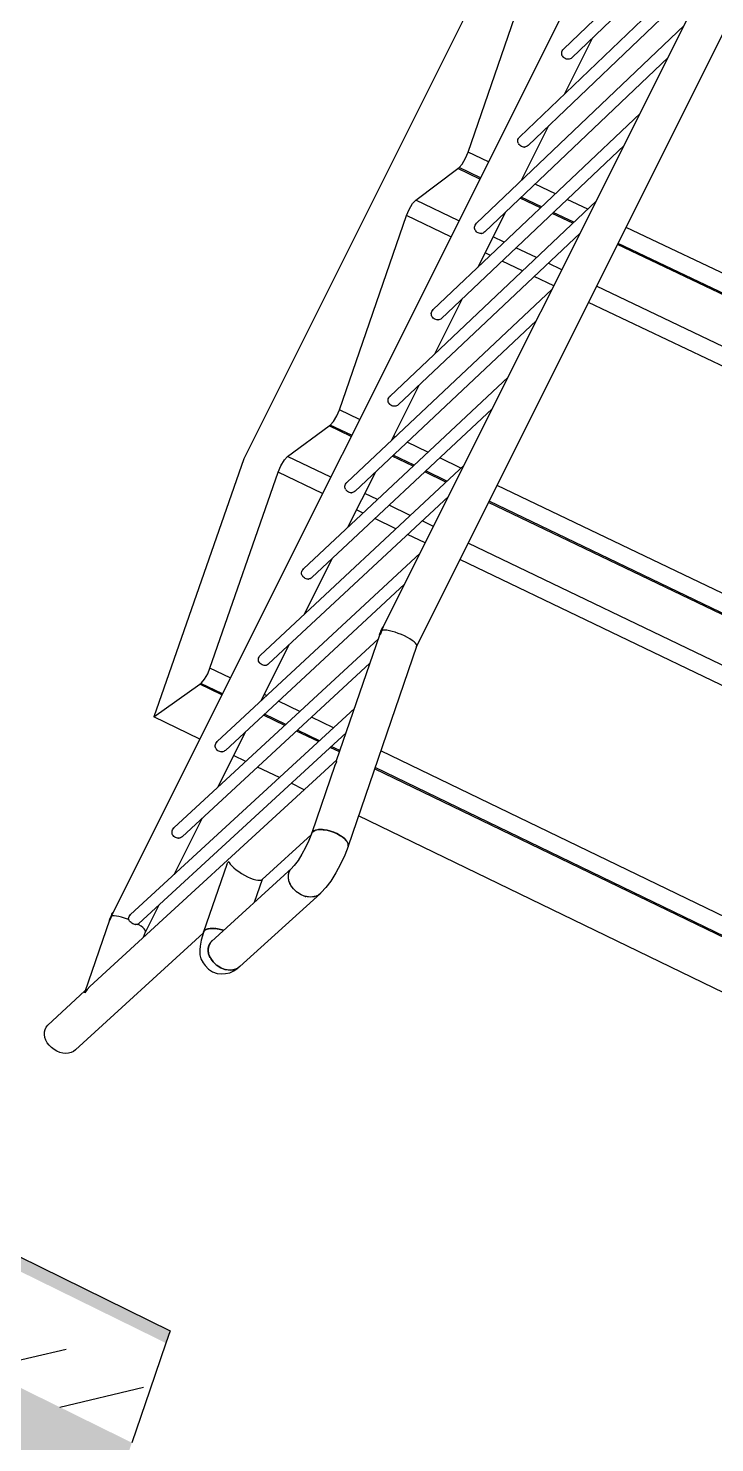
# Model space of a CAD drawing. Header units: millimetres. Extents: x 13967 to 26400, y -11617 to -3396.
# Drawn here: x 24911 to 25211, y -10038 to -9420 of the extents above; entities that cross this region are included whole.
import ezdxf

# ---------------------------------------------------------------- set-up
doc = ezdxf.new("R2010")
doc.units = ezdxf.units.MM
doc.header["$MEASUREMENT"] = 0
for name, color, linetype in [('NewA-Ee_25_10-M_WallsExternal', 7, 'Continuous'), ('NewA-Ee_30_40-M_Floors', 7, 'Continuous'), ('NewA-Ee_35_10-M_StairsInternal', 7, 'Continuous'), ('NewA-Ss_25_15_60_05-M_BalustradeAndGuardingSystems', 7, 'Continuous')]:
    doc.layers.add(name, color=color, linetype=linetype)

# ---------------------------------------------------------------- blocks, each defined once
blk = doc.blocks.new('Section Elem_3_1', base_point=(20019.04, -7720.32))
at = {"layer": 'NewA-Ee_25_10-M_WallsExternal', "linetype": 'Continuous'}
h = blk.add_hatch(dxfattribs=at)
h.set_pattern_fill('Plaster_0001', color=256, style=0, pattern_type=2)
h.set_pattern_definition([(333.835, (20019.036, -7720.324), (10.9713, 25.78706), [0, -20.5075]), (333.835, (20033.724, -7711.952), (10.9713, 25.78706), [0, -20.5075])])
h.paths.add_polyline_path([(22897.69, -8976.06), (22903.4, -8978.87), (24971.02, -9994.83), (24972.84, -9989.51), (22899.99, -8971.32)])
h = blk.add_hatch(dxfattribs=at)
h.set_pattern_fill('Insulation_0001', color=256, style=0, pattern_type=2)
h.set_pattern_definition([(13.3244, (20019.04, -7720.32), (-55.6648, 110.5443), []), (13.3244, (20007.9, -7698.22), (-55.6648, 110.5443), [])])
h.paths.add_polyline_path([(22916.62, -9008.13), (22906.77, -9028.57), (22931.33, -9040.68), (24956.1, -10038.37), (24963.95, -10015.46)])
h = blk.add_hatch(dxfattribs=at)
h.set_pattern_fill('Structural_Concrete_0001', color=256, style=0, pattern_type=2)
h.set_pattern_definition([(333.6966, (20019.04, -7720.32), (38.9, 94.9864), [12.5323, -62.6614]), (333.6966, (20072.19, -7689.49), (38.9, 94.9864), [12.5323, -62.6614]), (30.1168, (20019.04, -7720.32), (-81.662, 97.4734), [10.2416, -51.2079]), (30.1168, (20086.44, -7753.64), (-81.662, 97.4734), [10.2416, -51.2079]), (102.527, (20030.27, -7725.88), (-120.5622, 2.487), [10.953, -54.7648]), (102.527, (20097.68, -7759.2), (-120.5622, 2.487), [10.953, -54.7648]), (333.6966, (20022.779, -7711.184), (7.486314, 18.280145), [0, -25.06454, 0, -37.59682]), (13.4669, (20034.014, -7716.737), (-10.59462, 20.77965), [0, -16.33555, 0, -27.22592])])
h.paths.add_polyline_path([(22931.33, -9040.68), (22889.15, -9128.5), (24922.4, -10136.72), (24956.1, -10038.37)])
blk.add_line((24518.55, -9766.37), (24972.84, -9989.51), dxfattribs=at)
at = {"layer": 'NewA-Ee_25_10-M_WallsExternal', "linetype": 'Continuous', "flags": 128}
blk.add_lwpolyline([(24972.84, -9989.51), (24971.02, -9994.83), (24963.95, -10015.46), (24956.1, -10038.37)], dxfattribs=at)
blk = doc.blocks.new('Section Elem_103_1', base_point=(20019.04, -7720.32))
at = {"layer": 'NewA-Ee_35_10-M_StairsInternal', "linetype": 'Continuous'}
for p, q in [((25459.28, -8700.51), (25004.98, -9608.38)), ((25103.12, -9474.4), (25132.35, -9389.74)), ((25102.02, -9477.04), (25103.12, -9474.4)), ((25111.98, -9478.61), (25103.12, -9474.4)), ((25080.22, -9495.31), (25098.64, -9481.47)), ((25098.63, -9481.51), (25099.16, -9481.12)), ((25098.64, -9481.47), (25098.63, -9481.51)), ((25108.24, -9486.09), (25098.63, -9481.51)), ((25099.16, -9481.12), (25100.52, -9479.57)), ((25108.5, -9485.56), (25099.16, -9481.12)), ((25100.52, -9479.57), (25102.02, -9477.04)), ((25127.27, -9485.89), (25126.86, -9485.69)), ((25141.25, -9492.53), (25132.37, -9488.31)), ((25134.75, -9498.7), (25125.88, -9494.48)), ((25135.2, -9498.27), (25126.33, -9494.05)), ((25076.19, -9502.06), (25077.34, -9499.37)), ((25077.34, -9499.37), (25078.85, -9496.83)), ((25078.85, -9496.83), (25080.22, -9495.31)), ((25099.11, -9504.32), (25080.22, -9495.31)), ((25149.34, -9505), (25140.33, -9500.71)), ((25155.41, -9499.27), (25146.38, -9494.98)), ((25046.8, -9586.94), (25076.19, -9502.06)), ((25095.61, -9511.32), (25076.19, -9502.06)), ((25148.89, -9505.43), (25139.88, -9501.14)), ((25118.9, -9513.74), (25113.99, -9511.4)), ((25448.62, -9638.71), (25172.18, -9507.24)), ((25112.81, -9519.52), (25110.49, -9518.41)), ((25132.99, -9520.45), (25124.01, -9516.18)), ((25444.85, -9646.25), (25168.43, -9514.73)), ((25445.11, -9645.73), (25168.7, -9514.21)), ((25126.88, -9526.23), (25117.91, -9521.95)), ((25144.08, -9525.74), (25138.14, -9522.91)), ((25140.57, -9532.75), (25132.02, -9528.68)), ((25435.63, -9664.64), (25159.29, -9532.99)), ((25432.09, -9671.71), (25155.78, -9540)), ((25045.69, -9589.59), (25046.8, -9586.94)), ((25055.64, -9591.18), (25046.8, -9586.94)), ((25042.33, -9594.02), (25042.85, -9593.64)), ((25042.85, -9593.64), (25044.2, -9592.11)), ((25052.17, -9598.11), (25042.85, -9593.64)), ((25044.2, -9592.11), (25045.69, -9589.59)), ((25024.17, -9607.32), (25042.33, -9594.02)), ((25051.92, -9598.62), (25042.33, -9594.02)), ((25071.32, -9598.7), (25070.5, -9598.31)), ((25085.54, -9605.52), (25076.42, -9601.15)), ((25004.98, -9608.38), (24965.71, -9721.14)), ((25019.99, -9614.19), (25021.23, -9611.4)), ((25021.23, -9611.4), (25022.78, -9608.86)), ((25022.78, -9608.86), (25024.17, -9607.32)), ((25043.03, -9616.38), (25024.17, -9607.32)), ((25079.03, -9611.62), (25069.93, -9607.25)), ((25079.47, -9611.2), (25070.37, -9606.84)), ((25099.94, -9612.42), (25090.68, -9607.98)), ((24990.24, -9699.86), (25019.99, -9614.19)), ((25039.45, -9623.54), (25019.99, -9614.19)), ((25093.41, -9618.51), (25084.16, -9614.08)), ((25093.86, -9618.1), (25084.61, -9613.66)), ((25063.47, -9626.2), (25057.88, -9623.52)), ((25391.71, -9752.28), (25115.74, -9619.99)), ((25057.2, -9632.07), (25054.3, -9630.68)), ((25077.8, -9633.08), (25068.58, -9628.65)), ((25387.96, -9759.78), (25112.01, -9627.44)), ((25388.21, -9759.27), (25112.27, -9626.93)), ((25071.51, -9638.94), (25062.31, -9634.52)), ((25087.91, -9637.94), (25082.95, -9635.55)), ((25084.33, -9645.1), (25076.66, -9641.42)), ((25378.98, -9777.7), (25103.11, -9645.23)), ((25375.36, -9784.92), (25099.52, -9652.4)), ((24986.61, -9706.28), (24987.9, -9704.65)), ((24987.9, -9704.65), (24989.25, -9702.28)), ((24989.25, -9702.28), (24990.24, -9699.86)), ((24999.11, -9704.14), (24990.24, -9699.86)), ((24965.71, -9721.14), (24985.8, -9706.89)), ((24985.8, -9706.89), (24986.31, -9706.52)), ((24995.41, -9711.54), (24985.8, -9706.89)), ((24986.31, -9706.52), (24986.61, -9706.28)), ((24995.66, -9711.04), (24986.31, -9706.52)), ((25015.04, -9711.84), (25013.94, -9711.31)), ((25029.5, -9718.82), (25020.14, -9714.3)), ((24985.75, -9730.84), (24965.71, -9721.14)), ((25022.97, -9724.86), (25013.63, -9720.34)), ((25023.41, -9724.46), (25014.06, -9719.94)), ((25044.21, -9725.93), (25034.64, -9721.31)), ((25037.66, -9731.96), (25028.11, -9727.34)), ((25038.1, -9731.56), (25028.55, -9726.94)), ((25049.61, -9728.54), (25049.4, -9728.44)), ((25046.9, -9736.43), (25042.84, -9734.47)), ((25047.08, -9735.9), (25043.28, -9734.06)), ((25005.94, -9740.61), (25000.58, -9738.02)), ((25334.61, -9866.23), (25064.91, -9735.94)), ((25020.57, -9747.7), (25011.05, -9743.09)), ((25330.87, -9873.69), (25062.21, -9743.83)), ((25331.12, -9873.19), (25062.39, -9743.3)), ((25031.47, -9752.97), (25025.73, -9750.19)), ((25321.11, -9893.17), (25055.16, -9764.44))]:
    blk.add_line(p, q, dxfattribs=at)
blk = doc.blocks.new('Section Elem_108_1', base_point=(20019.04, -7720.32))
at = {"layer": 'NewA-Ss_25_15_60_05-M_BalustradeAndGuardingSystems', "linetype": 'Continuous'}
for p, q in [((25472.55, -8758.14), (24947.86, -9806.54)), ((25065.98, -9681.75), (25356.57, -9101.23)), ((25080.52, -9690.35), (25369.96, -9112.14)), ((25236.32, -9341.46), (25144.85, -9429.31)), ((25229.19, -9355.69), (25148.47, -9433.1)), ((25216.77, -9380.5), (25125.66, -9467.66)), ((25209.69, -9394.65), (25129.28, -9471.46)), ((25197.53, -9418.95), (25106.75, -9505.43)), ((25157.53, -9424.42), (25145.29, -9448.89)), ((25144.01, -9430.99), (25144.1, -9430.54)), ((25144.01, -9431.44), (25144.01, -9430.99)), ((25144.11, -9431.87), (25144.01, -9431.44)), ((25144.1, -9430.54), (25144.27, -9430.1)), ((25144.29, -9432.28), (25144.11, -9431.87)), ((25144.27, -9430.1), (25144.52, -9429.69)), ((25144.29, -9432.28), (25144.48, -9432.55)), ((25144.54, -9432.65), (25144.48, -9432.55)), ((25144.52, -9429.69), (25144.85, -9429.31)), ((25144.84, -9432.99), (25144.54, -9432.65)), ((25145.2, -9433.27), (25144.84, -9432.99)), ((25144.85, -9429.31), (25144.92, -9429.25)), ((25190.48, -9433.02), (25110.37, -9509.23)), ((25145.61, -9433.49), (25145.2, -9433.27)), ((25146.03, -9433.67), (25145.61, -9433.49)), ((25146.46, -9433.76), (25146.03, -9433.67)), ((25146.91, -9433.77), (25146.46, -9433.76)), ((25146.91, -9433.77), (25147.02, -9433.76)), ((25147.34, -9433.72), (25147.02, -9433.76)), ((25147.74, -9433.6), (25147.34, -9433.72)), ((25148.13, -9433.39), (25147.74, -9433.6)), ((25148.47, -9433.1), (25148.13, -9433.39)), ((25148.52, -9433.05), (25148.47, -9433.1)), ((25178.29, -9457.39), (25087.85, -9543.19)), ((25138.3, -9462.84), (25126.31, -9486.8)), ((25124.82, -9469.34), (25124.9, -9468.89)), ((25124.82, -9469.79), (25124.82, -9469.34)), ((25124.91, -9470.22), (25124.82, -9469.79)), ((25124.9, -9468.89), (25125.07, -9468.45)), ((25125.07, -9468.45), (25125.33, -9468.04)), ((25125.33, -9468.04), (25125.66, -9467.66)), ((25125.66, -9467.66), (25125.73, -9467.6)), ((25171.28, -9471.39), (25091.47, -9547)), ((25125.09, -9470.63), (25124.91, -9470.22)), ((25125.09, -9470.63), (25125.29, -9470.91)), ((25125.34, -9471), (25125.29, -9470.91)), ((25125.64, -9471.35), (25125.34, -9471)), ((25126, -9471.63), (25125.64, -9471.35)), ((25126.42, -9471.85), (25126, -9471.63)), ((25126.83, -9472.02), (25126.42, -9471.85)), ((25127.27, -9472.12), (25126.83, -9472.02)), ((25127.72, -9472.13), (25127.27, -9472.12)), ((25127.72, -9472.13), (25127.82, -9472.11)), ((25128.14, -9472.08), (25127.82, -9472.11)), ((25128.55, -9471.95), (25128.14, -9472.08)), ((25128.93, -9471.74), (25128.55, -9471.95)), ((25129.28, -9471.46), (25128.93, -9471.74)), ((25129.32, -9471.41), (25129.28, -9471.46)), ((25159.05, -9495.83), (25068.96, -9580.95)), ((25119.36, -9500.68), (25107.34, -9524.71)), ((25105.91, -9507.11), (25106, -9506.66)), ((25105.92, -9507.56), (25105.91, -9507.11)), ((25106, -9506.66), (25106.17, -9506.22)), ((25106.17, -9506.22), (25106.43, -9505.81)), ((25106.43, -9505.81), (25106.75, -9505.43)), ((25106.75, -9505.43), (25106.83, -9505.37)), ((25152.08, -9509.75), (25072.57, -9584.77)), ((25106.01, -9507.99), (25105.92, -9507.56)), ((25106.19, -9508.4), (25106.01, -9507.99)), ((25106.19, -9508.4), (25106.38, -9508.68)), ((25106.44, -9508.77), (25106.38, -9508.68)), ((25106.74, -9509.12), (25106.44, -9508.77)), ((25107.1, -9509.4), (25106.74, -9509.12)), ((25107.51, -9509.62), (25107.1, -9509.4)), ((25107.92, -9509.79), (25107.51, -9509.62)), ((25108.36, -9509.89), (25107.92, -9509.79)), ((25108.81, -9509.9), (25108.36, -9509.89)), ((25108.81, -9509.9), (25108.92, -9509.88)), ((25109.24, -9509.85), (25108.92, -9509.88)), ((25109.64, -9509.73), (25109.24, -9509.85)), ((25110.03, -9509.52), (25109.64, -9509.73)), ((25110.37, -9509.23), (25110.03, -9509.52)), ((25110.41, -9509.19), (25110.37, -9509.23)), ((25139.81, -9534.26), (25050.06, -9618.71)), ((25087.1, -9544.42), (25087.27, -9543.98)), ((25087.27, -9543.98), (25087.53, -9543.57)), ((25087.53, -9543.57), (25087.85, -9543.19)), ((25087.85, -9543.19), (25087.93, -9543.13)), ((25100.43, -9538.52), (25088.36, -9562.62)), ((25132.88, -9548.11), (25053.67, -9622.53)), ((25087.01, -9544.87), (25087.1, -9544.42)), ((25087.02, -9545.32), (25087.01, -9544.87)), ((25087.11, -9545.76), (25087.02, -9545.32)), ((25087.29, -9546.16), (25087.11, -9545.76)), ((25087.29, -9546.16), (25087.48, -9546.44)), ((25087.54, -9546.54), (25087.48, -9546.44)), ((25087.84, -9546.88), (25087.54, -9546.54)), ((25088.2, -9547.17), (25087.84, -9546.88)), ((25088.61, -9547.39), (25088.2, -9547.17)), ((25089.02, -9547.56), (25088.61, -9547.39)), ((25089.46, -9547.66), (25089.02, -9547.56)), ((25089.91, -9547.67), (25089.46, -9547.66)), ((25089.91, -9547.67), (25090.02, -9547.65)), ((25090.33, -9547.62), (25090.02, -9547.65)), ((25090.74, -9547.49), (25090.33, -9547.62)), ((25091.12, -9547.28), (25090.74, -9547.49)), ((25091.47, -9547), (25091.12, -9547.28)), ((25091.51, -9546.96), (25091.47, -9547)), ((25120.57, -9572.69), (25031.17, -9656.46)), ((25068.37, -9581.74), (25068.63, -9581.33)), ((25068.63, -9581.33), (25068.96, -9580.95)), ((25068.96, -9580.95), (25069.03, -9580.89)), ((25081.49, -9576.35), (25069.39, -9600.52)), ((25113.68, -9586.47), (25034.77, -9660.28)), ((25068.12, -9582.63), (25068.2, -9582.18)), ((25068.12, -9583.08), (25068.12, -9582.63)), ((25068.21, -9583.52), (25068.12, -9583.08)), ((25068.2, -9582.18), (25068.37, -9581.74)), ((25068.39, -9583.93), (25068.21, -9583.52)), ((25068.39, -9583.93), (25068.59, -9584.2)), ((25068.64, -9584.3), (25068.59, -9584.2)), ((25068.94, -9584.64), (25068.64, -9584.3)), ((25069.3, -9584.93), (25068.94, -9584.64)), ((25069.71, -9585.15), (25069.3, -9584.93)), ((25070.12, -9585.32), (25069.71, -9585.15)), ((25070.56, -9585.42), (25070.12, -9585.32)), ((25071.01, -9585.43), (25070.56, -9585.42)), ((25071.01, -9585.43), (25071.12, -9585.42)), ((25071.43, -9585.38), (25071.12, -9585.42)), ((25071.84, -9585.26), (25071.43, -9585.38)), ((25072.22, -9585.05), (25071.84, -9585.26)), ((25072.57, -9584.77), (25072.22, -9585.05)), ((25101.34, -9611.12), (25012.28, -9694.21)), ((25062.56, -9614.17), (25050.43, -9638.41)), ((25049.22, -9620.39), (25049.31, -9619.94)), ((25049.22, -9620.84), (25049.22, -9620.39)), ((25049.31, -9621.27), (25049.22, -9620.84)), ((25049.31, -9619.94), (25049.48, -9619.5)), ((25049.49, -9621.68), (25049.31, -9621.27)), ((25049.48, -9619.5), (25049.73, -9619.08)), ((25049.49, -9621.68), (25049.69, -9621.96)), ((25049.74, -9622.06), (25049.69, -9621.96)), ((25049.73, -9619.08), (25050.06, -9618.71)), ((25050.04, -9622.4), (25049.74, -9622.06)), ((25050.4, -9622.69), (25050.04, -9622.4)), ((25050.06, -9618.71), (25050.14, -9618.65)), ((25050.81, -9622.91), (25050.4, -9622.69)), ((25051.23, -9623.08), (25050.81, -9622.91)), ((25051.66, -9623.18), (25051.23, -9623.08)), ((25052.11, -9623.19), (25051.66, -9623.18)), ((25052.11, -9623.19), (25052.22, -9623.18)), ((25052.54, -9623.14), (25052.22, -9623.18)), ((25052.94, -9623.02), (25052.54, -9623.14)), ((25053.32, -9622.81), (25052.94, -9623.02)), ((25053.67, -9622.53), (25053.32, -9622.81)), ((25053.71, -9622.48), (25053.67, -9622.53)), ((25094.48, -9624.81), (25015.88, -9698.03)), ((25082.11, -9649.54), (24993.39, -9731.95)), ((25043.63, -9652), (25031.46, -9676.31)), ((25030.33, -9658.14), (25030.41, -9657.69)), ((25030.33, -9658.59), (25030.33, -9658.14)), ((25030.42, -9659.03), (25030.33, -9658.59)), ((25030.41, -9657.69), (25030.59, -9657.25)), ((25030.6, -9659.43), (25030.42, -9659.03)), ((25030.59, -9657.25), (25030.84, -9656.83)), ((25030.6, -9659.43), (25030.79, -9659.71)), ((25030.85, -9659.81), (25030.79, -9659.71)), ((25030.84, -9656.83), (25031.17, -9656.46)), ((25031.15, -9660.15), (25030.85, -9659.81)), ((25031.51, -9660.44), (25031.15, -9660.15)), ((25031.17, -9656.46), (25031.24, -9656.4)), ((25031.92, -9660.66), (25031.51, -9660.44)), ((25032.33, -9660.84), (25031.92, -9660.66)), ((25032.77, -9660.93), (25032.33, -9660.84)), ((25033.22, -9660.95), (25032.77, -9660.93)), ((25033.22, -9660.95), (25033.32, -9660.93)), ((25033.64, -9660.9), (25033.32, -9660.93)), ((25034.05, -9660.77), (25033.64, -9660.9)), ((25034.43, -9660.56), (25034.05, -9660.77)), ((25034.77, -9660.28), (25034.43, -9660.56)), ((25034.81, -9660.24), (25034.77, -9660.28)), ((25075.29, -9663.16), (24996.99, -9735.78)), ((25045.58, -9740.26), (25064.47, -9685.25)), ((25065, -9683.72), (25064.27, -9685.18)), ((25064.44, -9685.22), (25064.27, -9685.18)), ((25064.27, -9685.18), (25064.33, -9685.24)), ((25064.33, -9685.24), (25064.45, -9685.32)), ((25064.6, -9685.28), (25064.44, -9685.22)), ((25064.6, -9685.28), (25064.47, -9685.25)), ((25065.32, -9683.45), (25064.6, -9685.28)), ((25064.98, -9683.77), (25065, -9683.72)), ((25065, -9683.72), (25065.46, -9682.37)), ((25065, -9683.72), (25065.32, -9683.45)), ((25065.32, -9683.45), (25066.15, -9681.64)), ((25065.87, -9683.3), (25065.32, -9683.45)), ((25065.46, -9682.37), (25065.44, -9682.46)), ((25065.88, -9681.82), (25065.46, -9682.37)), ((25066.63, -9683.25), (25065.87, -9683.3)), ((25066.15, -9681.64), (25065.88, -9681.82)), ((25066.15, -9681.64), (25066.02, -9681.8)), ((25067.58, -9683.32), (25066.63, -9683.25)), ((25068.68, -9683.5), (25067.58, -9683.32)), ((25069.91, -9683.79), (25068.68, -9683.5)), ((25071.23, -9684.18), (25069.91, -9683.79)), ((25072.59, -9684.66), (25071.23, -9684.18)), ((25073.96, -9685.2), (25072.59, -9684.66)), ((25075.29, -9685.81), (25073.96, -9685.2)), ((25076.54, -9686.45), (25075.29, -9685.81)), ((25077.68, -9687.11), (25076.54, -9686.45)), ((25063.85, -9687.05), (24974.5, -9769.69)), ((25024.7, -9689.81), (25012.5, -9714.2)), ((25080.52, -9690.35), (25050.62, -9777.69)), ((25078.67, -9687.76), (25077.68, -9687.11)), ((25079.48, -9688.4), (25078.67, -9687.76)), ((25080.08, -9688.99), (25079.48, -9688.4)), ((25080.46, -9689.53), (25080.08, -9688.99)), ((25080.61, -9689.98), (25080.46, -9689.53)), ((25080.52, -9690.35), (25080.61, -9689.98)), ((25060.19, -9697.72), (24978.1, -9773.52)), ((25011.44, -9695.88), (25011.52, -9695.43)), ((25011.44, -9696.34), (25011.44, -9695.88)), ((25011.53, -9696.77), (25011.44, -9696.34)), ((25011.52, -9695.43), (25011.69, -9694.99)), ((25011.71, -9697.18), (25011.53, -9696.77)), ((25011.69, -9694.99), (25011.95, -9694.58)), ((25011.71, -9697.18), (25011.9, -9697.46)), ((25011.96, -9697.56), (25011.9, -9697.46)), ((25011.95, -9694.58), (25012.28, -9694.21)), ((25012.26, -9697.9), (25011.96, -9697.56)), ((25012.61, -9698.19), (25012.26, -9697.9)), ((25012.28, -9694.21), (25012.35, -9694.14)), ((25013.02, -9698.41), (25012.61, -9698.19)), ((25013.44, -9698.59), (25013.02, -9698.41)), ((25013.87, -9698.68), (25013.44, -9698.59)), ((25014.32, -9698.7), (25013.87, -9698.68)), ((25014.32, -9698.7), (25014.43, -9698.68)), ((25014.75, -9698.65), (25014.43, -9698.68)), ((25015.15, -9698.52), (25014.75, -9698.65)), ((25015.53, -9698.31), (25015.15, -9698.52)), ((25015.88, -9698.03), (25015.53, -9698.31)), ((25015.92, -9697.99), (25015.88, -9698.03)), ((25053.41, -9717.47), (24955.54, -9807.58)), ((25049.75, -9728.11), (24959.13, -9811.41)), ((25005.78, -9727.63), (24993.54, -9752.08)), ((24992.55, -9733.63), (24992.63, -9733.17)), ((24992.55, -9734.08), (24992.55, -9733.63)), ((24992.64, -9734.51), (24992.55, -9734.08)), ((24992.63, -9733.17), (24992.81, -9732.74)), ((24992.82, -9734.92), (24992.64, -9734.51)), ((24992.81, -9732.74), (24993.06, -9732.32)), ((24992.82, -9734.92), (24993.01, -9735.2)), ((24993.07, -9735.3), (24993.01, -9735.2)), ((24993.06, -9732.32), (24993.39, -9731.95)), ((24993.37, -9735.65), (24993.07, -9735.3)), ((24993.72, -9735.93), (24993.37, -9735.65)), ((24993.39, -9731.95), (24993.47, -9731.88)), ((24996.99, -9735.78), (24996.64, -9736.06)), ((25045.7, -9739.92), (24937.68, -9839.04)), ((24994.13, -9736.15), (24993.72, -9735.93)), ((24994.55, -9736.33), (24994.13, -9736.15)), ((24994.98, -9736.43), (24994.55, -9736.33)), ((24995.43, -9736.44), (24994.98, -9736.43)), ((24995.43, -9736.44), (24995.54, -9736.43)), ((24995.86, -9736.39), (24995.54, -9736.43)), ((24996.26, -9736.27), (24995.86, -9736.39)), ((24996.64, -9736.06), (24996.26, -9736.27)), ((25044.85, -9742.38), (25045.64, -9740.77)), ((25045.58, -9740.26), (25045.61, -9740.21)), ((25045.64, -9740.77), (25045.58, -9740.26)), ((25044.85, -9742.38), (25034.72, -9771.89)), ((25044.78, -9742.6), (25044.85, -9742.38)), ((24986.85, -9765.44), (24974.5, -9790.12)), ((24973.66, -9771.36), (24973.75, -9770.91)), ((24973.66, -9771.82), (24973.66, -9771.36)), ((24973.75, -9772.25), (24973.66, -9771.82)), ((24973.75, -9770.91), (24973.92, -9770.47)), ((24973.93, -9772.66), (24973.75, -9772.25)), ((24973.92, -9770.47), (24974.17, -9770.06)), ((24973.93, -9772.66), (24974.12, -9772.94)), ((24974.18, -9773.04), (24974.12, -9772.94)), ((24974.17, -9770.06), (24974.5, -9769.69)), ((24974.5, -9769.69), (24974.58, -9769.62)), ((25034.43, -9772.65), (25013, -9792.22)), ((25034.6, -9772.2), (25033.47, -9775.13)), ((25034.66, -9772.11), (25034.6, -9772.2)), ((25034.6, -9772.26), (25034.6, -9772.2)), ((25034.66, -9772.11), (25035.14, -9771.35)), ((25034.72, -9771.89), (25034.66, -9772.11)), ((25035.14, -9771.35), (25034.72, -9771.89)), ((25035.14, -9771.35), (25036.07, -9770.81)), ((25035.79, -9770.92), (25035.14, -9771.35)), ((25036.07, -9770.81), (25035.79, -9770.92)), ((25036.07, -9770.81), (25036.36, -9770.71)), ((25036.07, -9770.81), (25036.19, -9770.75)), ((25036.36, -9770.71), (25036.19, -9770.75)), ((25036.36, -9770.71), (25037.68, -9770.43)), ((25036.64, -9770.61), (25036.36, -9770.71)), ((25037.68, -9770.43), (25036.64, -9770.61)), ((25038.87, -9770.39), (25037.68, -9770.43)), ((25037.68, -9770.43), (25039.3, -9770.42)), ((25039.3, -9770.42), (25038.87, -9770.39)), ((25039.3, -9770.42), (25039.5, -9770.42)), ((25039.3, -9770.42), (25039.73, -9770.46)), ((25039.73, -9770.46), (25039.5, -9770.42)), ((25040.17, -9770.49), (25039.73, -9770.46)), ((25039.73, -9770.46), (25041.54, -9770.73)), ((25041.54, -9770.73), (25040.17, -9770.49)), ((25042.95, -9771.09), (25041.54, -9770.73)), ((25041.54, -9770.73), (25043.42, -9771.25)), ((25043.42, -9771.25), (25042.95, -9771.09)), ((25043.42, -9771.25), (25043.88, -9771.41)), ((25043.42, -9771.25), (25043.65, -9771.32)), ((25043.88, -9771.41), (25043.65, -9771.32)), ((25044.35, -9771.57), (25043.88, -9771.41)), ((25043.88, -9771.41), (25045.69, -9772.16)), ((25045.69, -9772.16), (25044.35, -9771.57)), ((25046.94, -9772.83), (25045.69, -9772.16)), ((25045.69, -9772.16), (25047.31, -9773.08)), ((25047.31, -9773.08), (25046.94, -9772.83)), ((24974.48, -9773.39), (24974.18, -9773.04)), ((24974.84, -9773.67), (24974.48, -9773.39)), ((24975.24, -9773.9), (24974.84, -9773.67)), ((24975.66, -9774.07), (24975.24, -9773.9)), ((24976.09, -9774.17), (24975.66, -9774.07)), ((24976.54, -9774.19), (24976.09, -9774.17)), ((24976.54, -9774.19), (24976.65, -9774.17)), ((24976.97, -9774.14), (24976.65, -9774.17)), ((24977.37, -9774.01), (24976.97, -9774.14)), ((24977.75, -9773.8), (24977.37, -9774.01)), ((24978.1, -9773.52), (24977.75, -9773.8)), ((24978.13, -9773.48), (24978.1, -9773.52)), ((25032.05, -9778.18), (25030.44, -9781.17)), ((25033.47, -9775.13), (25032.05, -9778.18)), ((25047.31, -9773.08), (25047.69, -9773.32)), ((25047.31, -9773.08), (25047.52, -9773.19)), ((25047.69, -9773.32), (25047.52, -9773.19)), ((25048.06, -9773.57), (25047.69, -9773.32)), ((25047.69, -9773.32), (25049.01, -9774.34)), ((25049.01, -9774.34), (25048.06, -9773.57)), ((25049.77, -9775.14), (25049.01, -9774.34)), ((25049.01, -9774.34), (25049.95, -9775.41)), ((25050.62, -9777.74), (25049.15, -9781.53)), ((25049.95, -9775.41), (25049.77, -9775.14)), ((25049.95, -9775.41), (25050.13, -9775.67)), ((25050.07, -9775.54), (25049.95, -9775.41)), ((25050.13, -9775.67), (25050.07, -9775.54)), ((25050.31, -9775.93), (25050.13, -9775.67)), ((25050.13, -9775.67), (25050.62, -9776.7)), ((25050.62, -9776.7), (25050.31, -9775.93)), ((25050.68, -9777.41), (25050.62, -9776.7)), ((25050.62, -9776.7), (25050.62, -9777.62)), ((25050.62, -9777.62), (25050.68, -9777.41)), ((25050.62, -9777.62), (25050.62, -9777.74)), ((24997.59, -9785.73), (24998.03, -9784.82)), ((24998.03, -9784.82), (24998.48, -9784.41)), ((24998.21, -9784.6), (24998.03, -9784.82)), ((24998.48, -9784.41), (24998.21, -9784.6)), ((24998.48, -9784.41), (24998.64, -9784.77)), ((24998.64, -9784.77), (24999.13, -9785.49)), ((25028.75, -9783.87), (25027.1, -9786.11)), ((25030.44, -9781.17), (25028.75, -9783.87)), ((25049.15, -9781.53), (25047.32, -9785.5)), ((24997.59, -9785.73), (24987.47, -9815.04)), ((25025.96, -9787.32), (24990.9, -9819.29)), ((24999.13, -9785.49), (24999.82, -9786.27)), ((24999.82, -9786.27), (25000.69, -9787.1)), ((25000.69, -9787.1), (25001.71, -9787.94)), ((25001.71, -9787.94), (25002.86, -9788.78)), ((25002.86, -9788.78), (25004.1, -9789.59)), ((25004.1, -9789.59), (25005.38, -9790.34)), ((25005.38, -9790.34), (25006.68, -9791.02)), ((25006.68, -9791.02), (25007.95, -9791.59)), ((25024.5, -9790.91), (25024.53, -9790.72)), ((25024.53, -9791.11), (25024.5, -9790.91)), ((25024.52, -9791.51), (25024.53, -9791.11)), ((25024.74, -9792.75), (25024.52, -9791.51)), ((25024.53, -9790.72), (25024.79, -9789.2)), ((25024.53, -9790.72), (25024.54, -9790.32)), ((25024.53, -9791.11), (25024.53, -9790.72)), ((25024.74, -9792.75), (25024.53, -9791.11)), ((25024.54, -9790.32), (25024.79, -9789.2)), ((25024.79, -9789.2), (25025.5, -9787.9)), ((25024.79, -9789.2), (25025.27, -9788.19)), ((25025.27, -9788.19), (25025.5, -9787.9)), ((25025.5, -9787.9), (25025.59, -9787.74)), ((25025.5, -9787.9), (25025.62, -9787.76)), ((25027.1, -9786.11), (25025.59, -9787.74)), ((25025.59, -9787.74), (25025.66, -9787.68)), ((25025.87, -9787.43), (25025.96, -9787.32)), ((25025.96, -9787.32), (25026.01, -9787.28)), ((25045.23, -9789.38), (25043.03, -9792.89)), ((25047.32, -9785.5), (25045.23, -9789.38)), ((25007.95, -9791.59), (25009.15, -9792.04)), ((25009.15, -9792.04), (25010.24, -9792.37)), ((25013.05, -9792.16), (25009.58, -9802.26)), ((25010.24, -9792.37), (25011.2, -9792.55)), ((25011.2, -9792.55), (25012, -9792.58)), ((25012, -9792.58), (25012.6, -9792.47)), ((25012.6, -9792.47), (25013, -9792.22)), ((25025.18, -9793.98), (25024.74, -9792.75)), ((25025.4, -9794.38), (25024.74, -9792.75)), ((25025.4, -9794.38), (25025.18, -9793.98)), ((25025.62, -9794.78), (25025.4, -9794.38)), ((25025.49, -9794.59), (25025.4, -9794.38)), ((25025.62, -9794.78), (25025.49, -9794.59)), ((25025.84, -9795.18), (25025.62, -9794.78)), ((25026.7, -9796.31), (25025.62, -9794.78)), ((25026.7, -9796.31), (25025.84, -9795.18)), ((25027.72, -9797.34), (25026.7, -9796.31)), ((25028.11, -9797.63), (25026.7, -9796.31)), ((25028.11, -9797.63), (25027.72, -9797.34)), ((25028.5, -9797.93), (25028.11, -9797.63)), ((25028.11, -9797.63), (25028.29, -9797.8)), ((25040.88, -9795.79), (25038.91, -9797.9)), ((25043.03, -9792.89), (25040.88, -9795.79)), ((24967.85, -9803.4), (24962, -9815.1)), ((25038.54, -9798.31), (25003.37, -9830.23)), ((25028.5, -9797.93), (25028.29, -9797.8)), ((25028.88, -9798.22), (25028.5, -9797.93)), ((25030.15, -9798.94), (25028.5, -9797.93)), ((25030.15, -9798.94), (25028.88, -9798.22)), ((25031.48, -9799.48), (25030.15, -9798.94)), ((25031.93, -9799.59), (25030.15, -9798.94)), ((25031.93, -9799.59), (25031.48, -9799.48)), ((25032.38, -9799.7), (25031.93, -9799.59)), ((25031.93, -9799.59), (25032.15, -9799.67)), ((25032.38, -9799.7), (25032.15, -9799.67)), ((25032.83, -9799.81), (25032.38, -9799.7)), ((25034.16, -9799.93), (25032.38, -9799.7)), ((25034.16, -9799.93), (25032.83, -9799.81)), ((25035.83, -9799.73), (25034.16, -9799.93)), ((25035.44, -9799.84), (25034.16, -9799.93)), ((25035.83, -9799.73), (25035.44, -9799.84)), ((25036.22, -9799.63), (25035.83, -9799.73)), ((25035.83, -9799.73), (25036.04, -9799.71)), ((25036.22, -9799.63), (25036.04, -9799.71)), ((25037.66, -9799.02), (25036.22, -9799.63)), ((25036.62, -9799.53), (25036.22, -9799.63)), ((25037.66, -9799.02), (25036.62, -9799.53)), ((25038.77, -9798.02), (25037.66, -9799.02)), ((25038.54, -9798.31), (25037.66, -9799.02)), ((25038.77, -9798.02), (25038.54, -9798.31)), ((25038.91, -9797.9), (25038.77, -9798.02)), ((25038.82, -9797.97), (25038.77, -9798.02)), ((25038.94, -9797.84), (25038.91, -9797.9)), ((24946.37, -9809.96), (24935.48, -9841.29)), ((24946.87, -9808.53), (24946.19, -9809.89)), ((24946.34, -9809.94), (24946.19, -9809.89)), ((24946.19, -9809.89), (24946.26, -9809.94)), ((24946.26, -9809.94), (24946.36, -9809.99)), ((24946.49, -9810), (24946.34, -9809.94)), ((24946.49, -9810), (24946.37, -9809.96)), ((24947.17, -9808.28), (24946.49, -9810)), ((24946.86, -9808.57), (24946.87, -9808.53)), ((24947.35, -9807.14), (24946.87, -9808.53)), ((24946.87, -9808.53), (24947.17, -9808.28)), ((24947.17, -9808.28), (24948.02, -9806.43)), ((24947.7, -9808.14), (24947.17, -9808.28)), ((24947.75, -9806.61), (24947.35, -9807.14)), ((24948.43, -9808.11), (24947.7, -9808.14)), ((24948.02, -9806.43), (24947.75, -9806.61)), ((24949.34, -9808.19), (24948.43, -9808.11)), ((24950.41, -9808.39), (24949.34, -9808.19)), ((24951.6, -9808.69), (24950.41, -9808.39)), ((24952.87, -9809.08), (24951.6, -9808.69)), ((24954.2, -9809.55), (24952.87, -9809.08)), ((24954.71, -9809.76), (24954.2, -9809.55)), ((24954.7, -9809.26), (24954.78, -9808.8)), ((24954.7, -9809.71), (24954.7, -9809.26)), ((24954.7, -9809.71), (24954.71, -9809.76)), ((24954.85, -9810.08), (24954.71, -9809.76)), ((24954.78, -9808.8), (24954.96, -9808.36)), ((24955.09, -9810.44), (24954.85, -9810.08)), ((24954.96, -9808.36), (24955.21, -9807.95)), ((24955.21, -9807.95), (24955.54, -9807.58)), ((24955.54, -9807.58), (24955.62, -9807.51)), ((24987.24, -9815.74), (24931.49, -9866.65)), ((24955.09, -9810.44), (24955.33, -9810.68)), ((24955.39, -9810.77), (24955.33, -9810.68)), ((24955.73, -9811.08), (24955.39, -9810.77)), ((24956.11, -9811.35), (24955.73, -9811.08)), ((24956.53, -9811.56), (24956.11, -9811.35)), ((24956.93, -9811.75), (24956.53, -9811.56)), ((24957.35, -9811.87), (24956.93, -9811.75)), ((24957.75, -9811.92), (24957.35, -9811.87)), ((24957.75, -9811.92), (24957.85, -9811.91)), ((24958.13, -9811.91), (24957.85, -9811.91)), ((24958.47, -9811.85), (24958.13, -9811.91)), ((24958.47, -9811.85), (24958.74, -9811.72)), ((24958.79, -9811.7), (24958.74, -9811.72)), ((24959.17, -9811.97), (24958.74, -9811.72)), ((24959.13, -9811.41), (24958.79, -9811.7)), ((24959.16, -9811.38), (24959.13, -9811.41)), ((24960.14, -9812.61), (24959.17, -9811.97)), ((24960.94, -9813.23), (24960.14, -9812.61)), ((24961.53, -9813.8), (24960.94, -9813.23)), ((24961.17, -9817.49), (24962, -9815.1)), ((24961.92, -9814.32), (24961.53, -9813.8)), ((24962.07, -9814.75), (24961.92, -9814.32)), ((24962, -9815.1), (24962.07, -9814.75)), ((24987.35, -9815.35), (24986.36, -9818.69)), ((24987.41, -9815.25), (24987.35, -9815.35)), ((24987.36, -9815.39), (24987.35, -9815.35)), ((24987.39, -9815.34), (24987.41, -9815.25)), ((24987.41, -9815.25), (24987.88, -9814.51)), ((24987.47, -9815.04), (24987.41, -9815.25)), ((24987.88, -9814.51), (24987.47, -9815.04)), ((24987.88, -9814.51), (24988.8, -9813.98)), ((24988.52, -9814.09), (24987.88, -9814.51)), ((24988.8, -9813.98), (24988.52, -9814.09)), ((24988.8, -9813.98), (24989.08, -9813.88)), ((24988.8, -9813.98), (24988.92, -9813.92)), ((24989.08, -9813.88), (24988.92, -9813.92)), ((24989.08, -9813.88), (24990.38, -9813.61)), ((24989.36, -9813.78), (24989.08, -9813.88)), ((24990.38, -9813.61), (24989.36, -9813.78)), ((24991.55, -9813.58), (24990.38, -9813.61)), ((24990.38, -9813.61), (24991.98, -9813.61)), ((24991.98, -9813.61), (24991.55, -9813.58)), ((24991.98, -9813.61), (24992.18, -9813.61)), ((24991.98, -9813.61), (24992.41, -9813.65)), ((24992.41, -9813.65), (24992.18, -9813.61)), ((24992.84, -9813.68), (24992.41, -9813.65)), ((24992.41, -9813.65), (24994.2, -9813.92)), ((24994.2, -9813.92), (24992.84, -9813.68)), ((24994.2, -9813.92), (24996.05, -9814.44)), ((24995.59, -9814.28), (24994.2, -9813.92)), ((24996.05, -9814.44), (24995.59, -9814.28)), ((24996.05, -9814.44), (24996.18, -9814.48)), ((24985.9, -9821.38), (24985.75, -9823.04)), ((24986.36, -9818.69), (24985.9, -9821.38)), ((24989.73, -9821.16), (24989.47, -9822.67)), ((24989.47, -9822.67), (24989.48, -9822.27)), ((24989.48, -9822.27), (24989.73, -9821.16)), ((24990.44, -9819.87), (24989.73, -9821.16)), ((24989.73, -9821.16), (24990.21, -9820.16)), ((24990.21, -9820.16), (24990.44, -9819.87)), ((24990.67, -9819.58), (24990.44, -9819.87)), ((24990.44, -9819.87), (24990.53, -9819.71)), ((24990.67, -9819.58), (24990.53, -9819.71)), ((24990.67, -9819.58), (24990.9, -9819.29)), ((24990.71, -9819.36), (24991.26, -9818.96)), ((24990.74, -9819.34), (24990.71, -9819.36)), ((24990.9, -9819.29), (24990.96, -9819.25)), ((24985.75, -9823.04), (24985.87, -9825.1)), ((24985.87, -9825.1), (24986.29, -9826.96)), ((24986.29, -9826.96), (24987.25, -9828.7)), ((24989.47, -9822.67), (24989.44, -9822.86)), ((24989.47, -9823.06), (24989.44, -9822.86)), ((24989.46, -9823.46), (24989.47, -9823.06)), ((24989.67, -9824.69), (24989.46, -9823.46)), ((24989.47, -9822.67), (24989.47, -9823.06)), ((24989.47, -9823.06), (24989.67, -9824.69)), ((24989.67, -9824.69), (24990.33, -9826.32)), ((24990.11, -9825.92), (24989.67, -9824.69)), ((24990.33, -9826.32), (24990.11, -9825.92)), ((24990.33, -9826.32), (24990.41, -9826.52)), ((24990.33, -9826.32), (24990.55, -9826.71)), ((24990.55, -9826.71), (24990.41, -9826.52)), ((24990.55, -9826.71), (24991.61, -9828.23)), ((24990.77, -9827.11), (24990.55, -9826.71)), ((24991.61, -9828.23), (24990.77, -9827.11)), ((24991.61, -9828.23), (24993.01, -9829.55)), ((24992.63, -9829.25), (24991.61, -9828.23)), ((24987.25, -9828.7), (24988.08, -9829.84)), ((24988.08, -9829.84), (24989.53, -9831.37)), ((24989.53, -9831.37), (24991.33, -9832.53)), ((24991.33, -9832.53), (24993.36, -9833.24)), ((24993.01, -9829.55), (24992.63, -9829.25)), ((24993.01, -9829.55), (24993.19, -9829.71)), ((24993.01, -9829.55), (24993.39, -9829.84)), ((24993.39, -9829.84), (24993.19, -9829.71)), ((24993.36, -9833.24), (24995.48, -9833.44)), ((24993.39, -9829.84), (24995.03, -9830.85)), ((24993.78, -9830.13), (24993.39, -9829.84)), ((24995.03, -9830.85), (24993.78, -9830.13)), ((24995.03, -9830.85), (24996.8, -9831.5)), ((24996.35, -9831.39), (24995.03, -9830.85)), ((24995.48, -9833.44), (24996.97, -9833.28)), ((24996.8, -9831.5), (24996.35, -9831.39)), ((24996.8, -9831.5), (24997.02, -9831.58)), ((24996.8, -9831.5), (24997.24, -9831.61)), ((24996.97, -9833.28), (24998.95, -9832.98)), ((24997.02, -9831.58), (24997.24, -9831.61)), ((24997.24, -9831.61), (24999.02, -9831.84)), ((24997.69, -9831.72), (24997.24, -9831.61)), ((24999.02, -9831.84), (24997.69, -9831.72)), ((24998.95, -9832.98), (25000.71, -9832.19)), ((24999.02, -9831.84), (25000.67, -9831.64)), ((25000.28, -9831.74), (24999.02, -9831.84)), ((25000.67, -9831.64), (25000.28, -9831.74)), ((25000.67, -9831.64), (25001.06, -9831.54)), ((25000.67, -9831.64), (25000.88, -9831.61)), ((25000.71, -9832.19), (25002.49, -9830.92)), ((25001.06, -9831.54), (25000.88, -9831.61)), ((25001.06, -9831.54), (25002.49, -9830.92)), ((25001.45, -9831.43), (25001.06, -9831.54)), ((25002.49, -9830.92), (25001.45, -9831.43)), ((25003.37, -9830.23), (25002.49, -9830.92)), ((24935.6, -9840.95), (24919.3, -9855.91)), ((24936.5, -9840.35), (24935.52, -9841.81)), ((24937.68, -9839.04), (24936.5, -9840.35)), ((24937.77, -9838.97), (24937.68, -9839.04)), ((24935.48, -9841.29), (24935.5, -9841.23)), ((24935.52, -9841.81), (24935.48, -9841.29)), ((24917.87, -9860), (24917.9, -9858.83)), ((24917.9, -9858.83), (24918.15, -9857.74)), ((24918.15, -9857.74), (24918.62, -9856.76)), ((24918.62, -9856.76), (24919.3, -9855.91)), ((24919.3, -9855.91), (24919.36, -9855.86)), ((24918.08, -9861.21), (24917.87, -9860)), ((24918.5, -9862.42), (24918.08, -9861.21)), ((24919.14, -9863.59), (24918.5, -9862.42)), ((24919.97, -9864.69), (24919.14, -9863.59)), ((24920.96, -9865.69), (24919.97, -9864.69)), ((24922.08, -9866.56), (24920.96, -9865.69)), ((24923.31, -9867.26), (24922.08, -9866.56)), ((24924.6, -9867.79), (24923.31, -9867.26)), ((24925.91, -9868.11), (24924.6, -9867.79)), ((24927.21, -9868.23), (24925.91, -9868.11)), ((24928.45, -9868.14), (24927.21, -9868.23)), ((24929.6, -9867.84), (24928.45, -9868.14)), ((24930.62, -9867.33), (24929.6, -9867.84)), ((24931.49, -9866.65), (24930.62, -9867.33)), ((24931.51, -9866.62), (24931.49, -9866.65))]:
    blk.add_line(p, q, dxfattribs=at)
blk = doc.blocks.new('Section Elem_111_1', base_point=(20019.04, -7720.32))
at = {"layer": 'NewA-Ee_30_40-M_Floors', "linetype": 'Continuous'}
for p, q in [((25004.98, -9608.38), (25004.99, -9608.36)), ((25004.99, -9608.36), (25005.07, -9608.39)), ((24985.75, -9730.84), (24985.75, -9730.84)), ((25005.94, -9740.61), (25005.94, -9740.61)), ((25020.58, -9747.69), (25020.57, -9747.69)), ((25031.48, -9752.97), (25031.47, -9752.97))]:
    blk.add_line(p, q, dxfattribs=at)

msp = doc.modelspace()

# ---------------------------------------------------------------- block references
at = {"layer": 'NewA-Ee_25_10-M_WallsExternal', "lineweight": 0}
msp.add_blockref('Section Elem_3_1', (20019.04, -7720.32), dxfattribs=at)
at = {"layer": 'NewA-Ee_30_40-M_Floors', "lineweight": 0}
msp.add_blockref('Section Elem_111_1', (20019.04, -7720.32), dxfattribs=at)
at = {"layer": 'NewA-Ee_35_10-M_StairsInternal', "lineweight": 0}
msp.add_blockref('Section Elem_103_1', (20019.04, -7720.32), dxfattribs=at)
at = {"layer": 'NewA-Ss_25_15_60_05-M_BalustradeAndGuardingSystems', "lineweight": 0}
msp.add_blockref('Section Elem_108_1', (20019.04, -7720.32), dxfattribs=at)

doc.saveas('drawing.dxf')
